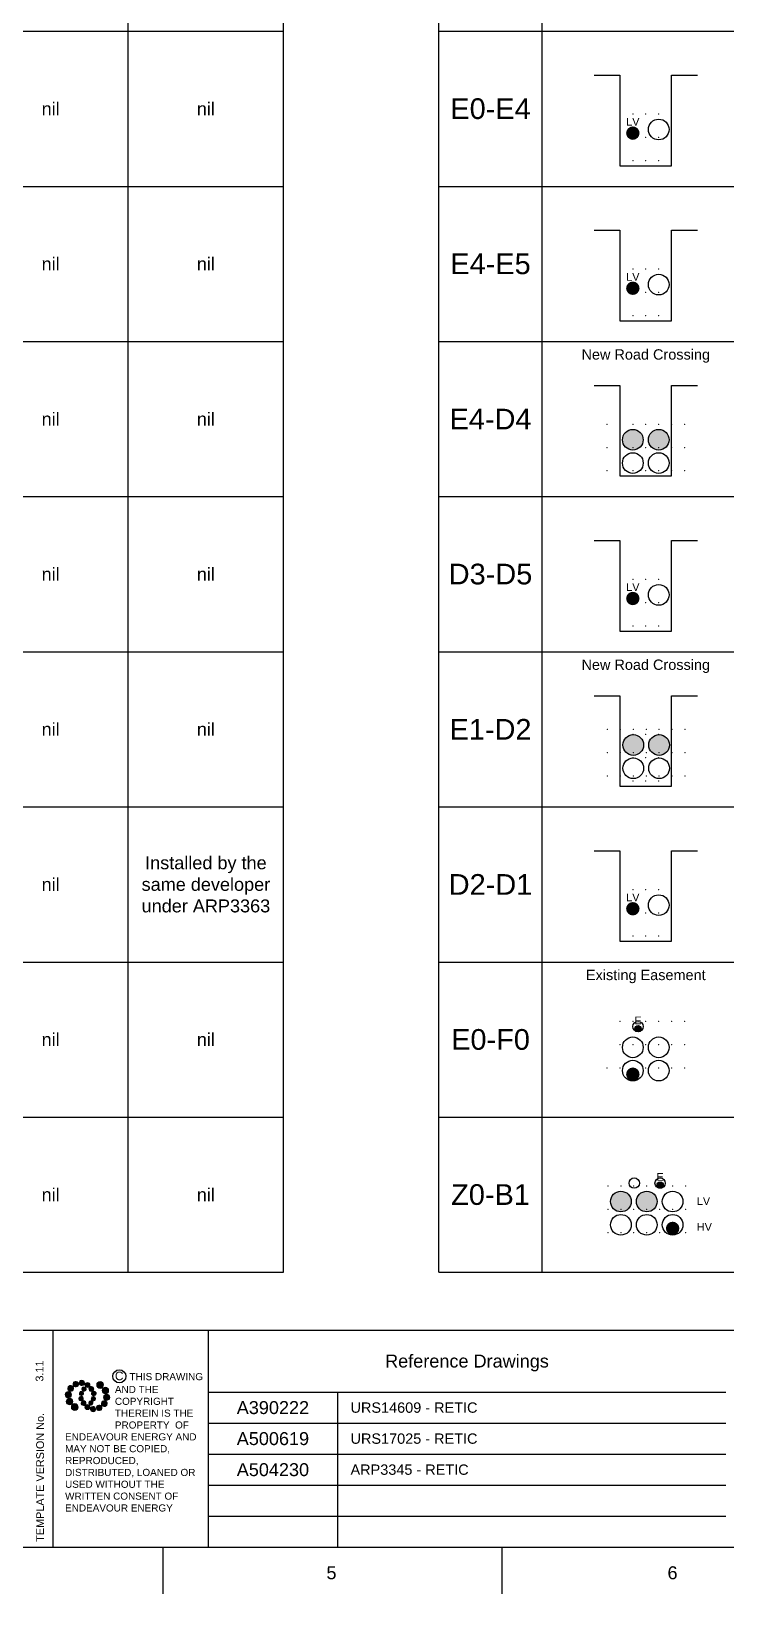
# Paper-space layout 'Duct B1' of a CAD drawing. Header units: metres, sheet in millimetres. Extents: x -9 to 824, y -9 to 577.
# Drawn here: x 251.3 to 385.4, y -9 to 293.2 of the extents above; entities that cross this region are included whole.
import ezdxf
from ezdxf.enums import TextEntityAlignment as Align

# ---------------------------------------------------------------- set-up
doc = ezdxf.new("R2010")
doc.units = ezdxf.units.M
doc.layers.get('0').update_dxf_attribs({"color": 6})
doc.layers.add('_User Miscellaneous10', color=252, linetype='Continuous', lineweight=13, plot=False, transparency=0.75)
doc.layers.add('Notes', color=7, linetype='Continuous')
doc.styles.add('ARIAL', font='arial.ttf', dxfattribs={"height": 2})
doc.styles.get("Standard").update_dxf_attribs({"font": 'arial.ttf'})
doc.linetypes.add('IE Trench HV', pattern='A,4,-0.4,["/",Standard,S=2,R=0,X=0.25,Y=-1],-1.6', length=6)

# ---------------------------------------------------------------- blocks, each defined once
blk = doc.blocks.new('EE_LOGO_SMALL')
at = {"layer": 'Notes'}
h = blk.add_hatch(color=256, dxfattribs=at)
edge = h.paths.add_edge_path()
edge.add_spline(control_points=[(-1.35, 5.88), (-1.41, 6.52), (-1.98, 6.98), (-2.62, 6.92), (-3.26, 6.85), (-3.72, 6.28), (-3.66, 5.65), (-3.6, 5.01), (-3.03, 4.54), (-2.39, 4.61), (-1.75, 4.67), (-1.28, 5.24), (-1.35, 5.88)], knot_values=[0, 0, 0, 0, 1, 1, 1, 2, 2, 2, 3, 3, 3, 4, 4, 4, 4], degree=3, periodic=0)
h = blk.add_hatch(color=256, dxfattribs=at)
edge = h.paths.add_edge_path()
edge.add_spline(control_points=[(-8.41, 1.95), (-9.16, 1.99), (-9.8, 1.42), (-9.84, 0.67), (-9.89, -0.07), (-9.31, -0.71), (-8.56, -0.75), (-7.82, -0.8), (-7.18, -0.23), (-7.14, 0.52), (-7.09, 1.27), (-7.66, 1.91), (-8.41, 1.95)], knot_values=[0, 0, 0, 0, 1, 1, 1, 2, 2, 2, 3, 3, 3, 4, 4, 4, 4], degree=3, periodic=0)
h = blk.add_hatch(color=256, dxfattribs=at)
edge = h.paths.add_edge_path()
edge.add_spline(control_points=[(-6.81, 4.47), (-7.42, 4.82), (-8.21, 4.62), (-8.57, 4), (-8.92, 3.39), (-8.72, 2.6), (-8.1, 2.25), (-7.49, 1.89), (-6.7, 2.09), (-6.34, 2.71), (-5.98, 3.32), (-6.19, 4.11), (-6.81, 4.47)], knot_values=[0, 0, 0, 0, 1, 1, 1, 2, 2, 2, 3, 3, 3, 4, 4, 4, 4], degree=3, periodic=0)
h = blk.add_hatch(color=256, dxfattribs=at)
edge = h.paths.add_edge_path()
edge.add_spline(control_points=[(-4.19, 5.89), (-4.56, 6.46), (-5.32, 6.62), (-5.88, 6.26), (-6.45, 5.89), (-6.61, 5.13), (-6.25, 4.56), (-5.88, 4), (-5.13, 3.83), (-4.56, 4.2), (-3.99, 4.56), (-3.82, 5.32), (-4.19, 5.89)], knot_values=[0, 0, 0, 0, 1, 1, 1, 2, 2, 2, 3, 3, 3, 4, 4, 4, 4], degree=3, periodic=0)
h = blk.add_hatch(color=256, dxfattribs=at)
edge = h.paths.add_edge_path()
edge.add_spline(control_points=[(-2.5, 2.07), (-3.02, 2.18), (-3.52, 1.86), (-3.63, 1.35), (-3.74, 0.84), (-3.41, 0.33), (-2.91, 0.22), (-2.39, 0.11), (-1.89, 0.43), (-1.78, 0.95), (-1.67, 1.46), (-1.99, 1.96), (-2.5, 2.07)], knot_values=[0, 0, 0, 0, 1, 1, 1, 2, 2, 2, 3, 3, 3, 4, 4, 4, 4], degree=3, periodic=0)
h = blk.add_hatch(color=256, dxfattribs=at)
edge = h.paths.add_edge_path()
edge.add_spline(control_points=[(1.01, 4.87), (1.01, 4.27), (0.53, 3.79), (-0.07, 3.79), (-0.67, 3.79), (-1.16, 4.27), (-1.16, 4.87), (-1.16, 5.47), (-0.67, 5.96), (-0.07, 5.96), (0.53, 5.96), (1.01, 5.47), (1.01, 4.87)], knot_values=[0, 0, 0, 0, 1, 1, 1, 2, 2, 2, 3, 3, 3, 4, 4, 4, 4], degree=3, periodic=0)
edge = h.paths.add_edge_path()
edge.add_spline(control_points=[(-1.36, 3.98), (-1.87, 4.09), (-2.38, 3.77), (-2.49, 3.26), (-2.6, 2.75), (-2.27, 2.24), (-1.76, 2.13), (-1.25, 2.02), (-0.75, 2.35), (-0.64, 2.86), (-0.53, 3.37), (-0.85, 3.87), (-1.36, 3.98)], knot_values=[0, 0, 0, 0, 1, 1, 1, 2, 2, 2, 3, 3, 3, 4, 4, 4, 4], degree=3, periodic=0)
h = blk.add_hatch(color=256, dxfattribs=at)
edge = h.paths.add_edge_path()
edge.add_spline(control_points=[(2.33, 2.37), (2.77, 2.76), (2.8, 3.42), (2.42, 3.85), (2.03, 4.29), (1.37, 4.32), (0.94, 3.94), (0.51, 3.55), (0.47, 2.89), (0.85, 2.46), (1.24, 2.03), (1.9, 1.99), (2.33, 2.37)], knot_values=[0, 0, 0, 0, 1, 1, 1, 2, 2, 2, 3, 3, 3, 4, 4, 4, 4], degree=3, periodic=0)
edge = h.paths.add_edge_path()
edge.add_spline(control_points=[(1.01, 4.87), (1.01, 4.27), (0.53, 3.79), (-0.07, 3.79), (-0.67, 3.79), (-1.16, 4.27), (-1.16, 4.87), (-1.16, 5.47), (-0.67, 5.96), (-0.07, 5.96), (0.53, 5.96), (1.01, 5.47), (1.01, 4.87)], knot_values=[0, 0, 0, 0, 1, 1, 1, 2, 2, 2, 3, 3, 3, 4, 4, 4, 4], degree=3, periodic=0)
h = blk.add_hatch(color=256, dxfattribs=at)
edge = h.paths.add_edge_path()
edge.add_spline(control_points=[(1.01, 4.87), (1.01, 4.27), (0.53, 3.79), (-0.07, 3.79), (-0.67, 3.79), (-1.16, 4.27), (-1.16, 4.87), (-1.16, 5.47), (-0.67, 5.96), (-0.07, 5.96), (0.53, 5.96), (1.01, 5.47), (1.01, 4.87)], knot_values=[0, 0, 0, 0, 1, 1, 1, 2, 2, 2, 3, 3, 3, 4, 4, 4, 4], degree=3, periodic=0)
edge = h.paths.add_edge_path(flags=16)
edge.add_spline(control_points=[(1.01, 4.87), (1.01, 4.27), (0.53, 3.79), (-0.07, 3.79), (-0.67, 3.79), (-1.16, 4.27), (-1.16, 4.87), (-1.16, 5.47), (-0.67, 5.96), (-0.07, 5.96), (0.53, 5.96), (1.01, 5.47), (1.01, 4.87)], knot_values=[0, 0, 0, 0, 1, 1, 1, 2, 2, 2, 3, 3, 3, 4, 4, 4, 4], degree=3, periodic=0)
h = blk.add_hatch(color=256, dxfattribs=at)
edge = h.paths.add_edge_path()
edge.add_spline(control_points=[(2.98, 0.19), (3.52, 0.33), (3.83, 0.88), (3.69, 1.41), (3.55, 1.94), (3.01, 2.26), (2.48, 2.12), (1.95, 1.98), (1.63, 1.43), (1.77, 0.9), (1.91, 0.37), (2.45, 0.05), (2.98, 0.19)], knot_values=[0, 0, 0, 0, 1, 1, 1, 2, 2, 2, 3, 3, 3, 4, 4, 4, 4], degree=3, periodic=0)
h = blk.add_hatch(color=256, dxfattribs=at)
edge = h.paths.add_edge_path()
edge.add_spline(control_points=[(6.99, 4.87), (6.99, 4.04), (6.32, 3.36), (5.48, 3.36), (4.65, 3.36), (3.97, 4.04), (3.97, 4.87), (3.97, 5.71), (4.65, 6.38), (5.48, 6.38), (6.32, 6.38), (6.99, 5.71), (6.99, 4.87)], knot_values=[0, 0, 0, 0, 1, 1, 1, 2, 2, 2, 3, 3, 3, 4, 4, 4, 4], degree=3, periodic=0)
h = blk.add_hatch(color=256, dxfattribs=at)
edge = h.paths.add_edge_path()
edge.add_spline(control_points=[(8.37, 1.14), (9.1, 1.46), (9.42, 2.3), (9.11, 3.02), (8.79, 3.74), (7.95, 4.07), (7.23, 3.75), (6.51, 3.43), (6.18, 2.59), (6.49, 1.87), (6.81, 1.15), (7.65, 0.82), (8.37, 1.14)], knot_values=[0, 0, 0, 0, 1, 1, 1, 2, 2, 2, 3, 3, 3, 4, 4, 4, 4], degree=3, periodic=0)
h = blk.add_hatch(color=256, dxfattribs=at)
edge = h.paths.add_edge_path()
edge.add_spline(control_points=[(8.27, -1.91), (9.01, -1.95), (9.65, -1.38), (9.69, -0.63), (9.74, 0.12), (9.17, 0.75), (8.42, 0.8), (7.67, 0.84), (7.03, 0.27), (6.99, -0.48), (6.95, -1.22), (7.52, -1.87), (8.27, -1.91)], knot_values=[0, 0, 0, 0, 1, 1, 1, 2, 2, 2, 3, 3, 3, 4, 4, 4, 4], degree=3, periodic=0)
h = blk.add_hatch(color=256, dxfattribs=at)
edge = h.paths.add_edge_path()
edge.add_spline(control_points=[(-8.52, -1.1), (-9.24, -1.42), (-9.57, -2.26), (-9.25, -2.98), (-8.94, -3.7), (-8.09, -4.03), (-7.37, -3.71), (-6.65, -3.39), (-6.33, -2.55), (-6.64, -1.83), (-6.96, -1.11), (-7.8, -0.78), (-8.52, -1.1)], knot_values=[0, 0, 0, 0, 1, 1, 1, 2, 2, 2, 3, 3, 3, 4, 4, 4, 4], degree=3, periodic=0)
h = blk.add_hatch(color=256, dxfattribs=at)
edge = h.paths.add_edge_path()
edge.add_spline(control_points=[(-7.14, -4.83), (-7.14, -4), (-6.46, -3.32), (-5.63, -3.32), (-4.8, -3.32), (-4.12, -4), (-4.12, -4.83), (-4.12, -5.67), (-4.8, -6.34), (-5.63, -6.34), (-6.46, -6.34), (-7.14, -5.67), (-7.14, -4.83)], knot_values=[0, 0, 0, 0, 1, 1, 1, 2, 2, 2, 3, 3, 3, 4, 4, 4, 4], degree=3, periodic=0)
h = blk.add_hatch(color=256, dxfattribs=at)
edge = h.paths.add_edge_path()
edge.add_spline(control_points=[(-3.13, -0.15), (-3.66, -0.29), (-3.98, -0.84), (-3.84, -1.37), (-3.7, -1.9), (-3.15, -2.22), (-2.62, -2.08), (-2.09, -1.94), (-1.78, -1.39), (-1.91, -0.86), (-2.06, -0.33), (-2.6, -0.01), (-3.13, -0.15)], knot_values=[0, 0, 0, 0, 1, 1, 1, 2, 2, 2, 3, 3, 3, 4, 4, 4, 4], degree=3, periodic=0)
h = blk.add_hatch(color=256, dxfattribs=at)
edge = h.paths.add_edge_path()
edge.add_spline(control_points=[(-2.48, -2.33), (-2.91, -2.72), (-2.95, -3.38), (-2.56, -3.81), (-2.18, -4.24), (-1.52, -4.28), (-1.08, -3.9), (-0.65, -3.51), (-0.62, -2.85), (-1, -2.42), (-1.39, -1.98), (-2.05, -1.95), (-2.48, -2.33)], knot_values=[0, 0, 0, 0, 1, 1, 1, 2, 2, 2, 3, 3, 3, 4, 4, 4, 4], degree=3, periodic=0)
h = blk.add_hatch(color=256, dxfattribs=at)
edge = h.paths.add_edge_path()
edge.add_spline(control_points=[(-1.16, -4.83), (-1.16, -4.23), (-0.67, -3.74), (-0.07, -3.74), (0.53, -3.74), (1.01, -4.23), (1.01, -4.83), (1.01, -5.43), (0.53, -5.92), (-0.07, -5.92), (-0.67, -5.92), (-1.16, -5.43), (-1.16, -4.83)], knot_values=[0, 0, 0, 0, 1, 1, 1, 2, 2, 2, 3, 3, 3, 4, 4, 4, 4], degree=3, periodic=0)
h = blk.add_hatch(color=256, dxfattribs=at)
edge = h.paths.add_edge_path()
edge.add_spline(control_points=[(1.22, -3.94), (1.73, -4.05), (2.23, -3.73), (2.34, -3.22), (2.45, -2.71), (2.13, -2.2), (1.62, -2.09), (1.11, -1.98), (0.6, -2.3), (0.49, -2.81), (0.38, -3.32), (0.71, -3.83), (1.22, -3.94)], knot_values=[0, 0, 0, 0, 1, 1, 1, 2, 2, 2, 3, 3, 3, 4, 4, 4, 4], degree=3, periodic=0)
h = blk.add_hatch(color=256, dxfattribs=at)
edge = h.paths.add_edge_path()
edge.add_spline(control_points=[(1.2, -5.84), (1.27, -6.47), (1.84, -6.94), (2.47, -6.87), (3.11, -6.81), (3.58, -6.24), (3.51, -5.6), (3.45, -4.96), (2.88, -4.5), (2.24, -4.56), (1.6, -4.63), (1.13, -5.2), (1.2, -5.84)], knot_values=[0, 0, 0, 0, 1, 1, 1, 2, 2, 2, 3, 3, 3, 4, 4, 4, 4], degree=3, periodic=0)
h = blk.add_hatch(color=256, dxfattribs=at)
edge = h.paths.add_edge_path()
edge.add_spline(control_points=[(2.36, -2.03), (2.87, -2.14), (3.37, -1.81), (3.48, -1.3), (3.59, -0.79), (3.27, -0.29), (2.76, -0.18), (2.25, -0.07), (1.74, -0.39), (1.63, -0.9), (1.52, -1.41), (1.85, -1.92), (2.36, -2.03)], knot_values=[0, 0, 0, 0, 1, 1, 1, 2, 2, 2, 3, 3, 3, 4, 4, 4, 4], degree=3, periodic=0)
h = blk.add_hatch(color=256, dxfattribs=at)
edge = h.paths.add_edge_path()
edge.add_spline(control_points=[(4.05, -5.84), (4.41, -6.41), (5.17, -6.58), (5.73, -6.21), (6.3, -5.85), (6.46, -5.09), (6.1, -4.52), (5.73, -3.95), (4.98, -3.79), (4.41, -4.16), (3.84, -4.52), (3.68, -5.28), (4.05, -5.84)], knot_values=[0, 0, 0, 0, 1, 1, 1, 2, 2, 2, 3, 3, 3, 4, 4, 4, 4], degree=3, periodic=0)
h = blk.add_hatch(color=256, dxfattribs=at)
edge = h.paths.add_edge_path()
edge.add_spline(control_points=[(6.66, -4.43), (7.27, -4.78), (8.06, -4.58), (8.42, -3.96), (8.78, -3.35), (8.57, -2.56), (7.96, -2.2), (7.34, -1.84), (6.55, -2.05), (6.2, -2.66), (5.84, -3.28), (6.04, -4.07), (6.66, -4.43)], knot_values=[0, 0, 0, 0, 1, 1, 1, 2, 2, 2, 3, 3, 3, 4, 4, 4, 4], degree=3, periodic=0)
at = {"layer": 'Notes', "lineweight": 0}
for points in [[(1.85, 2.13), (1.85, 2.13)], [(-1.99, -2.08), (-1.99, -2.08)]]:
    blk.add_lwpolyline(points, dxfattribs=at)
for points in [[(-1.35, 5.88), (-1.41, 6.52), (-1.98, 6.98), (-2.62, 6.92), (-3.26, 6.85), (-3.72, 6.28), (-3.66, 5.65), (-3.6, 5.01), (-3.03, 4.54), (-2.39, 4.61), (-1.75, 4.67), (-1.28, 5.24), (-1.35, 5.88)], [(-8.41, 1.95), (-9.16, 1.99), (-9.8, 1.42), (-9.84, 0.67), (-9.89, -0.07), (-9.31, -0.71), (-8.56, -0.75), (-7.82, -0.8), (-7.18, -0.23), (-7.14, 0.52), (-7.09, 1.27), (-7.66, 1.91), (-8.41, 1.95)], [(-6.81, 4.47), (-7.42, 4.82), (-8.21, 4.62), (-8.57, 4), (-8.92, 3.39), (-8.72, 2.6), (-8.1, 2.25), (-7.49, 1.89), (-6.7, 2.09), (-6.34, 2.71), (-5.98, 3.32), (-6.19, 4.11), (-6.81, 4.47)], [(-4.19, 5.89), (-4.56, 6.46), (-5.32, 6.62), (-5.88, 6.26), (-6.45, 5.89), (-6.61, 5.13), (-6.25, 4.56), (-5.88, 4), (-5.13, 3.83), (-4.56, 4.2), (-3.99, 4.56), (-3.82, 5.32), (-4.19, 5.89)], [(-2.5, 2.07), (-3.02, 2.18), (-3.52, 1.86), (-3.63, 1.35), (-3.74, 0.84), (-3.41, 0.33), (-2.91, 0.22), (-2.39, 0.11), (-1.89, 0.43), (-1.78, 0.95), (-1.67, 1.46), (-1.99, 1.96), (-2.5, 2.07)], [(-1.36, 3.98), (-1.87, 4.09), (-2.38, 3.77), (-2.49, 3.26), (-2.6, 2.75), (-2.27, 2.24), (-1.76, 2.13), (-1.25, 2.02), (-0.75, 2.35), (-0.64, 2.86), (-0.53, 3.37), (-0.85, 3.87), (-1.36, 3.98)], [(1.01, 4.87), (1.01, 4.27), (0.53, 3.79), (-0.07, 3.79), (-0.67, 3.79), (-1.16, 4.27), (-1.16, 4.87), (-1.16, 5.47), (-0.67, 5.96), (-0.07, 5.96), (0.53, 5.96), (1.01, 5.47), (1.01, 4.87)], [(1.01, 4.87), (1.01, 4.27), (0.53, 3.79), (-0.07, 3.79), (-0.67, 3.79), (-1.16, 4.27), (-1.16, 4.87), (-1.16, 5.47), (-0.67, 5.96), (-0.07, 5.96), (0.53, 5.96), (1.01, 5.47), (1.01, 4.87)], [(2.33, 2.37), (2.77, 2.76), (2.8, 3.42), (2.42, 3.85), (2.03, 4.29), (1.37, 4.32), (0.94, 3.94), (0.51, 3.55), (0.47, 2.89), (0.85, 2.46), (1.24, 2.03), (1.9, 1.99), (2.33, 2.37)], [(2.98, 0.19), (3.52, 0.33), (3.83, 0.88), (3.69, 1.41), (3.55, 1.94), (3.01, 2.26), (2.48, 2.12), (1.95, 1.98), (1.63, 1.43), (1.77, 0.9), (1.91, 0.37), (2.45, 0.05), (2.98, 0.19)], [(6.99, 4.87), (6.99, 4.04), (6.32, 3.36), (5.48, 3.36), (4.65, 3.36), (3.97, 4.04), (3.97, 4.87), (3.97, 5.71), (4.65, 6.38), (5.48, 6.38), (6.32, 6.38), (6.99, 5.71), (6.99, 4.87)], [(8.37, 1.14), (9.1, 1.46), (9.42, 2.3), (9.11, 3.02), (8.79, 3.74), (7.95, 4.07), (7.23, 3.75), (6.51, 3.43), (6.18, 2.59), (6.49, 1.87), (6.81, 1.15), (7.65, 0.82), (8.37, 1.14)], [(8.27, -1.91), (9.01, -1.95), (9.65, -1.38), (9.69, -0.63), (9.74, 0.12), (9.17, 0.75), (8.42, 0.8), (7.67, 0.84), (7.03, 0.27), (6.99, -0.48), (6.95, -1.22), (7.52, -1.87), (8.27, -1.91)], [(-8.52, -1.1), (-9.24, -1.42), (-9.57, -2.26), (-9.25, -2.98), (-8.94, -3.7), (-8.09, -4.03), (-7.37, -3.71), (-6.65, -3.39), (-6.33, -2.55), (-6.64, -1.83), (-6.96, -1.11), (-7.8, -0.78), (-8.52, -1.1)], [(-7.14, -4.83), (-7.14, -4), (-6.46, -3.32), (-5.63, -3.32), (-4.8, -3.32), (-4.12, -4), (-4.12, -4.83), (-4.12, -5.67), (-4.8, -6.34), (-5.63, -6.34), (-6.46, -6.34), (-7.14, -5.67), (-7.14, -4.83)], [(-3.13, -0.15), (-3.66, -0.29), (-3.98, -0.84), (-3.84, -1.37), (-3.7, -1.9), (-3.15, -2.22), (-2.62, -2.08), (-2.09, -1.94), (-1.78, -1.39), (-1.91, -0.86), (-2.06, -0.33), (-2.6, -0.01), (-3.13, -0.15)], [(-2.48, -2.33), (-2.91, -2.72), (-2.95, -3.38), (-2.56, -3.81), (-2.18, -4.24), (-1.52, -4.28), (-1.08, -3.9), (-0.65, -3.51), (-0.62, -2.85), (-1, -2.42), (-1.39, -1.98), (-2.05, -1.95), (-2.48, -2.33)], [(-1.16, -4.83), (-1.16, -4.23), (-0.67, -3.74), (-0.07, -3.74), (0.53, -3.74), (1.01, -4.23), (1.01, -4.83), (1.01, -5.43), (0.53, -5.92), (-0.07, -5.92), (-0.67, -5.92), (-1.16, -5.43), (-1.16, -4.83)], [(1.22, -3.94), (1.73, -4.05), (2.23, -3.73), (2.34, -3.22), (2.45, -2.71), (2.13, -2.2), (1.62, -2.09), (1.11, -1.98), (0.6, -2.3), (0.49, -2.81), (0.38, -3.32), (0.71, -3.83), (1.22, -3.94)], [(1.2, -5.84), (1.27, -6.47), (1.84, -6.94), (2.47, -6.87), (3.11, -6.81), (3.58, -6.24), (3.51, -5.6), (3.45, -4.96), (2.88, -4.5), (2.24, -4.56), (1.6, -4.63), (1.13, -5.2), (1.2, -5.84)], [(2.36, -2.03), (2.87, -2.14), (3.37, -1.81), (3.48, -1.3), (3.59, -0.79), (3.27, -0.29), (2.76, -0.18), (2.25, -0.07), (1.74, -0.39), (1.63, -0.9), (1.52, -1.41), (1.85, -1.92), (2.36, -2.03)], [(4.05, -5.84), (4.41, -6.41), (5.17, -6.58), (5.73, -6.21), (6.3, -5.85), (6.46, -5.09), (6.1, -4.52), (5.73, -3.95), (4.98, -3.79), (4.41, -4.16), (3.84, -4.52), (3.68, -5.28), (4.05, -5.84)], [(6.66, -4.43), (7.27, -4.78), (8.06, -4.58), (8.42, -3.96), (8.78, -3.35), (8.57, -2.56), (7.96, -2.2), (7.34, -1.84), (6.55, -2.05), (6.2, -2.66), (5.84, -3.28), (6.04, -4.07), (6.66, -4.43)]]:
    blk.add_open_spline(points, degree=3, knots=[0, 0, 0, 0, 1, 1, 1, 2, 2, 2, 3, 3, 3, 4, 4, 4, 4], dxfattribs=at)
blk = doc.blocks.new('EE_COPYRIGHT_A1')
at = {"layer": 'Notes'}
blk.add_circle((9.53, -0.82), 1.15, dxfattribs=at)
at = {"xscale": 0.4, "yscale": 0.4, "zscale": 0.4}
blk.add_blockref('EE_LOGO_SMALL', (3.96, -4.29), dxfattribs=at)
at = {"layer": 'Notes', "insert": (0, 0), "char_height": 1.25, "width": 24.1208, "attachment_point": 1, "style": 'ARIAL'}
blk.add_mtext('\\pt8.75;               ^I{\\H1.2x;C } THIS DRAWING\\P\\pi-8.75,l8.75,t8.75,20;       ^IAND THE ^I\\P\\pi0,t8.75;COPYRIGHT\\P\\pi-8.75,t1.25,8.75;^I^ITHEREIN IS THE PROPERTY  OF \\P\\pi0,l0,t1.25;ENDEAVOUR ENERGY AND MAY NOT BE COPIED, REPRODUCED, DISTRIBUTED, LOANED OR USED WITHOUT THE WRITTEN CONSENT OF ENDEAVOUR ENERGY', dxfattribs=at)
blk = doc.blocks.new('A1_FRAME_TITLE')
at = {"layer": 'Notes'}
for p, q in [((264.37, 47.97), (264.37, 5.97)), ((294.37, 47.97), (294.37, 5.97)), ((294.37, 35.97), (394.37, 35.97)), ((319.37, 35.97), (319.37, 5.97)), ((294.37, 29.97), (394.37, 29.97)), ((294.37, 23.97), (394.37, 23.97)), ((294.37, 17.97), (394.37, 17.97)), ((294.37, 11.97), (394.37, 11.97)), ((285.67, -3.03), (285.67, 5.97)), ((351.17, -3.03), (351.17, 5.97))]:
    blk.add_line(p, q, dxfattribs=at)
at = {"layer": 'Notes', "flags": 128}
for points in [[(9, 47.97), (824.37, 47.97)], [(123.8, 5.97), (824.37, 5.97)]]:
    blk.add_lwpolyline(points, dxfattribs=at)
at = {"layer": 'Notes', "xscale": 1.1, "yscale": 1.1, "zscale": 1.1}
blk.add_blockref('EE_COPYRIGHT_A1', (266.71, 39.92), dxfattribs=at)
at = {"layer": 'Notes', "style": 'ARIAL'}
blk.add_text('Reference Drawings', height=2.5, dxfattribs=at).set_placement((344.37, 41.97), align=Align.MIDDLE_CENTER)
blk.add_text('TEMPLATE VERSION No.', height=1.5, rotation=90, dxfattribs=at).set_placement((261.88, 7.02), align=Align.MIDDLE_LEFT)
for s, p in [('5', (317.21, -0.22)), ('6', (383.12, -0.22))]:
    blk.add_text(s, height=2.5, dxfattribs=at).set_placement(p)
at = {"layer": 'Notes', "style": 'ARIAL', "flags": 8}
blk.add_attdef('VERSION_NO', text='', height=1.5, rotation=90, dxfattribs=at).set_placement((261.75, 40.04), align=Align.MIDDLE_CENTER)
at = {"layer": 'Notes', "style": 'ARIAL'}
for tag, height, p in [('CAP_NO', 2, (496.37, 44.97)), ('IE_NUM', 2, (496.37, 38.97)), ('REF_1', 2, (321.87, 32.97)), ('GEN_WO', 2.5, (427.37, 32.97)), ('HV_SWITCH', 2, (496.37, 32.97)), ('REF_2', 2, (321.87, 26.97)), ('OH_WO', 2.5, (427.37, 26.97)), ('UBD_REF', 2, (496.37, 26.97)), ('REF_3', 2, (321.87, 20.97)), ('UG_WO', 2.5, (427.37, 20.97)), ('GIS_MAP_No', 2, (496.37, 20.97)), ('REF_4', 2, (321.87, 14.97)), ('SUB_WO', 2.5, (427.37, 14.97)), ('HV_OP_DIAG', 2, (496.37, 14.97)), ('LGA', 2, (496.37, 8.97))]:
    blk.add_attdef(tag, text='', height=height, dxfattribs=at).set_placement(p, align=Align.MIDDLE_LEFT)
for tag, height, p in [('T1', 4, (679.37, 41.13)), ('T2', 4, (679.37, 35.13)), ('REF_No_1', 2.5, (306.87, 32.97)), ('T3', 4, (679.37, 29.13)), ('REF_No_2', 2.5, (306.87, 26.97)), ('DRAWN', 2.5, (561.87, 25.97)), ('T4', 4, (679.37, 23.13)), ('NUM', 8, (791.37, 20.97)), ('REV', 8, (819.37, 20.97)), ('REF_No_3', 2.5, (306.87, 20.97)), ('DATE', 2.5, (561.87, 17.97)), ('T5', 4, (679.37, 17.13)), ('REF_No_4', 2.5, (306.87, 14.97)), ('T6', 4, (679.37, 11.13)), ('CHD', 2.5, (561.87, 9.97)), ('DESIGN', 2.5, (601.87, 9.97)), ('NS', 2.5, (789.8, 8.94)), ('SHTS', 2.5, (804.81, 8.95))]:
    blk.add_attdef(tag, text='', height=height, dxfattribs=at).set_placement(p, align=Align.MIDDLE_CENTER)
blk.add_attdef('scale', text='', height=2.5, dxfattribs=at).set_placement((560.29, 33.27), align=Align.CENTER)
blk.add_attdef('ExportID', (9.08, 2.39), '', height=2.5, dxfattribs=at)
at = {"layer": 'Notes', "style": 'ARIAL', "flags": 1}
for tag, p, height in [('ProjectType', (14.17, -26.8), 2.5), ('DesignerCompanyName', (81.48, -26.79), 2.5), ('ExportCategories', (140.08, -26.8), 2.5), ('ProjectNumber', (23.56, -26.82), 0.1), ('DrawingNumber', (35.51, -26.8), 0.1), ('ProjectDescription', (47.56, -26.83), 0.1), ('ExportDate', (60.28, -26.79), 2.5), ('ExportUserName', (69.15, -26.8), 2.5), ('ExportAreaOfInterest', (97.1, -26.81), 2.5), ('GIS_SUCCESS', (112, -26.78), 2.5), ('CAD_SUCCESS', (121.79, -26.78), 2.5), ('DEPOTCODE', (132.11, -26.88), 2.5), ('Comments', (154.38, -26.88), 2.5)]:
    blk.add_attdef(tag, p, '', height=height, dxfattribs=at)
blk = doc.blocks.new('*T574')
at = {"layer": 'Notes', "color": 0, "linetype": 'ByBlock', "lineweight": -2, "ltscale": 0.5, "transparency": 16777216}
for p, q in [((0, 506.83), (290, 506.83)), ((0, 0), (0, 506.83)), ((290, 0), (290, 506.83)), ((0, 488.73), (290, 488.73)), ((20, 0), (20, 488.73)), ((60, 0), (60, 488.73)), ((90, 0), (90, 488.73)), ((230, 0), (230, 488.73)), ((260, 0), (260, 488.73)), ((0, 463.82), (290, 463.82)), ((110, 0), (110, 463.82)), ((130, 0), (130, 463.82)), ((150, 0), (150, 463.82)), ((170, 0), (170, 463.82)), ((190, 0), (190, 463.82)), ((210, 0), (210, 463.82)), ((0, 450), (290, 450)), ((0, 420), (290, 420)), ((0, 390), (290, 390)), ((0, 360), (290, 360)), ((0, 330), (290, 330)), ((0, 300), (290, 300)), ((0, 270), (290, 270)), ((0, 240), (290, 240)), ((0, 210), (290, 210)), ((0, 180), (290, 180)), ((0, 150), (290, 150)), ((0, 120), (290, 120)), ((0, 90), (290, 90)), ((0, 60), (290, 60)), ((0, 30), (290, 30)), ((0, 0), (290, 0))]:
    blk.add_line(p, q, dxfattribs=at)
at = {"layer": 'Notes', "color": 0, "ltscale": 0.5, "transparency": 16777216}
for s, insert, char_height, width, attachment_point in [('{\\H2.25x;DUCT & CABLE SCHEDULE\\H0.24692x;                                                                                                                           \\H2.25x;                                                                     }', (145, 497.78), 4, 287, 5), ('{\\fArial|b1|i0|c0|p34;Other Duct Reimbursement            (m) x ($) }', (245, 476.28), 2, 27, 5), ('{\\fArial|b1|i0|c0|p34;Configuration}', (40, 476.28), 2, 37, 5), ('{\\fArial|b1|i0|c0|p34;Route Length     (m)}', (75, 476.28), 2, 27, 5), ('{\\fArial|b1|i0|c0|p34;Capital Contributions - HV Cable construction in Urban Subdivisions (m)}', (160, 476.28), 2, 137, 5), ('{\\fArial|b1|i0|c0|p34;Existing Duct Usage       (m) x ($)}', (275, 476.28), 2, 27, 5), ('{\\fArial|b1|i0|c0|p34;Route}', (10, 476.28), 2, 17, 5), ('{\\fArial|b1|i0|c0|p34;T&R}', (100, 456.91), 2.5, 17, 5), ('{\\fArial|b1|i0|c0|p34;LD}', (120, 456.91), 2.5, 17, 5), ('{\\fArial|b1|i0|c0|p34;LC}', (140, 456.91), 2.5, 17, 5), ('{\\fArial|b1|i0|c0|p34;PC}', (160, 456.91), 2.5, 17, 5), ('{\\fArial|b1|i0|c0|p34;C}', (180, 456.91), 2.5, 17, 5), ('{\\fArial|b1|i0|c0|p34;D}', (200, 456.91), 2.5, 17, 5), ('{\\fArial|b1|i0|c0|p34;DG}', (220, 456.91), 2.5, 17, 5), ('New Road Crossing', (40, 448.5), 2, 37, 2), ('B5-C3', (10, 435), 4, 17, 5), ('16', (75, 435), 2, 27, 5), ('nil', (100, 435), 2, 17, 5), ('nil', (120, 435), 2, 17, 5), ('nil', (140, 435), 2, 17, 5), ('nil', (160, 435), 2, 17, 5), ('nil', (180, 435), 2, 17, 5), ('nil', (200, 435), 2, 17, 5), ('nil', (220, 435), 2, 17, 5), ('nil', (245, 435), 2.5, 27, 5), ('nil', (275, 435), 2.5, 27, 5), ('New', (40, 418.5), 2, 37, 2), ('C3-C4', (10, 405), 4, 17, 5), ('23', (75, 405), 2, 27, 5), ('nil', (100, 405), 2, 17, 5), ('nil', (120, 405), 2, 17, 5), ('nil', (140, 405), 2, 17, 5), ('nil', (160, 405), 2, 17, 5), ('nil', (180, 405), 2, 17, 5), ('nil', (200, 405), 2, 17, 5), ('nil', (220, 405), 2, 17, 5), ('nil', (245, 405), 2.5, 27, 5), ('nil', (275, 405), 2.5, 27, 5), ('Existing Easement', (40, 388.5), 2, 37, 2), ('Installed by the same developer under ARP3363', (275, 375), 2.5, 27, 5), ('C0-D0', (10, 375), 4, 17, 5), ('64', (75, 375), 2, 27, 5), ('nil', (100, 375), 2, 17, 5), ('nil', (120, 375), 2, 17, 5), ('nil', (140, 375), 2, 17, 5), ('nil', (160, 375), 2, 17, 5), ('nil', (180, 375), 2, 17, 5), ('nil', (200, 375), 2, 17, 5), ('nil', (220, 375), 2, 17, 5), ('nil', (245, 375), 2, 27, 5), ('Road Crossing', (40, 358.5), 2, 37, 2), ('Installed by the same developer under ARP3363', (275, 345), 2.5, 27, 5), ('D0-E0', (10, 345), 4, 17, 5), ('17', (75, 345), 2, 27, 5), ('nil', (100, 345), 2, 17, 5), ('nil', (120, 345), 2, 17, 5), ('nil', (140, 345), 2, 17, 5), ('nil', (160, 345), 2, 17, 5), ('nil', (180, 345), 2, 17, 5), ('nil', (200, 345), 2, 17, 5), ('nil', (220, 345), 2, 17, 5), ('nil', (245, 345), 2.5, 27, 5), ('E0-E1', (10, 315), 4, 17, 5), ('33', (75, 315), 2, 27, 5), ('nil', (100, 315), 2, 17, 5), ('nil', (120, 315), 2, 17, 5), ('nil', (140, 315), 2, 17, 5), ('nil', (160, 315), 2, 17, 5), ('nil', (180, 315), 2, 17, 5), ('nil', (200, 315), 2, 17, 5), ('nil', (220, 315), 2, 17, 5), ('nil', (245, 315), 2.5, 27, 5), ('nil', (275, 315), 2.5, 27, 5), ('E1-E2', (10, 285), 4, 17, 5), ('20', (75, 285), 2, 27, 5), ('nil', (100, 285), 2, 17, 5), ('nil', (120, 285), 2, 17, 5), ('nil', (140, 285), 2, 17, 5), ('nil', (160, 285), 2, 17, 5), ('nil', (180, 285), 2, 17, 5), ('nil', (200, 285), 2, 17, 5), ('nil', (220, 285), 2, 17, 5), ('nil', (245, 285), 2.5, 27, 5), ('nil', (275, 285), 2.5, 27, 5), ('Existing Ducts', (40, 268.5), 2, 37, 2), ('E2-E3', (10, 255), 4, 17, 5), ('13', (75, 255), 2, 27, 5), ('nil', (100, 255), 2, 17, 5), ('nil', (120, 255), 2, 17, 5), ('nil', (140, 255), 2, 17, 5), ('nil', (160, 255), 2, 17, 5), ('nil', (180, 255), 2, 17, 5), ('nil', (200, 255), 2, 17, 5), ('nil', (220, 255), 2, 17, 5), ('nil', (245, 255), 2.5, 27, 5), ('nil', (275, 255), 2.5, 27, 5), ('E0-E4', (10, 225), 4, 17, 5), ('43', (75, 225), 2, 27, 5), ('nil', (100, 225), 2, 17, 5), ('nil', (120, 225), 2, 17, 5), ('nil', (140, 225), 2, 17, 5), ('nil', (160, 225), 2, 17, 5), ('nil', (180, 225), 2, 17, 5), ('nil', (200, 225), 2, 17, 5), ('nil', (220, 225), 2, 17, 5), ('nil', (245, 225), 2.5, 27, 5), ('nil', (275, 225), 2.5, 27, 5), ('E4-E5', (10, 195), 4, 17, 5), ('33', (75, 195), 2, 27, 5), ('nil', (100, 195), 2, 17, 5), ('nil', (120, 195), 2, 17, 5), ('nil', (140, 195), 2, 17, 5), ('nil', (160, 195), 2, 17, 5), ('nil', (180, 195), 2, 17, 5), ('nil', (200, 195), 2, 17, 5), ('nil', (220, 195), 2, 17, 5), ('nil', (245, 195), 2.5, 27, 5), ('nil', (275, 195), 2.5, 27, 5), ('New Road Crossing', (40, 178.5), 2, 37, 2), ('E4-D4', (10, 165), 4, 17, 5), ('nil', (245, 165), 2.5, 27, 5), ('nil', (275, 165), 2.5, 27, 5), ('16', (75, 165), 2, 27, 5), ('nil', (100, 165), 2, 17, 5), ('nil', (120, 165), 2, 17, 5), ('nil', (140, 165), 2, 17, 5), ('nil', (160, 165), 2, 17, 5), ('nil', (180, 165), 2, 17, 5), ('nil', (200, 165), 2, 17, 5), ('nil', (220, 165), 2, 17, 5), ('D3-D5', (10, 135), 4, 17, 5), ('20', (75, 135), 2, 27, 5), ('nil', (100, 135), 2, 17, 5), ('nil', (120, 135), 2, 17, 5), ('nil', (140, 135), 2, 17, 5), ('nil', (160, 135), 2, 17, 5), ('nil', (180, 135), 2, 17, 5), ('nil', (200, 135), 2, 17, 5), ('nil', (220, 135), 2, 17, 5), ('nil', (245, 135), 2.5, 27, 5), ('nil', (275, 135), 2.5, 27, 5), ('New Road Crossing', (40, 118.5), 2, 37, 2), ('E1-D2', (10, 105), 4, 17, 5), ('17', (75, 105), 2, 27, 5), ('nil', (100, 105), 2, 17, 5), ('nil', (120, 105), 2, 17, 5), ('nil', (140, 105), 2, 17, 5), ('nil', (160, 105), 2, 17, 5), ('nil', (180, 105), 2, 17, 5), ('nil', (200, 105), 2, 17, 5), ('nil', (220, 105), 2, 17, 5), ('nil', (245, 105), 2.5, 27, 5), ('nil', (275, 105), 2.5, 27, 5), ('D2-D1', (10, 75), 4, 17, 5), ('23', (75, 75), 2, 27, 5), ('nil', (100, 75), 2, 17, 5), ('nil', (120, 75), 2, 17, 5), ('nil', (140, 75), 2, 17, 5), ('nil', (160, 75), 2, 17, 5), ('nil', (180, 75), 2, 17, 5), ('nil', (200, 75), 2, 17, 5), ('nil', (220, 75), 2, 17, 5), ('nil', (245, 75), 2.5, 27, 5), ('nil', (275, 75), 2.5, 27, 5), ('Existing Easement', (40, 58.5), 2, 37, 2), ('Installed by the same developer under ARP3363', (275, 45), 2.5, 27, 5), ('E0-F0', (10, 45), 4, 17, 5), ('68', (75, 45), 2, 27, 5), ('nil', (100, 45), 2, 17, 5), ('nil', (120, 45), 2, 17, 5), ('nil', (140, 45), 2, 17, 5), ('nil', (160, 45), 2, 17, 5), ('nil', (180, 45), 2, 17, 5), ('nil', (200, 45), 2, 17, 5), ('nil', (220, 45), 2, 17, 5), ('nil', (245, 45), 2.5, 27, 5), ('Installed by the same developer under ARP3363', (275, 15), 2.5, 27, 5), ('Z0-B1', (10, 15), 4, 17, 5), ('8', (75, 15), 2, 27, 5), ('nil', (100, 15), 2, 17, 5), ('nil', (120, 15), 2, 17, 5), ('nil', (140, 15), 2, 17, 5), ('nil', (160, 15), 2, 17, 5), ('nil', (180, 15), 2, 17, 5), ('nil', (200, 15), 2, 17, 5), ('nil', (220, 15), 2, 17, 5), ('nil', (245, 15), 2.5, 27, 5)]:
    blk.add_mtext(s, dxfattribs=dict(at, insert=insert, char_height=char_height, width=width, attachment_point=attachment_point))
blk = doc.blocks.new('*T575')
at = {"layer": 'Notes', "color": 0, "linetype": 'ByBlock', "lineweight": -2, "ltscale": 0.5, "transparency": 16777216}
for p, q in [((0, 506.83), (290, 506.83)), ((0, 0), (0, 506.83)), ((290, 0), (290, 506.83)), ((0, 488.73), (290, 488.73)), ((20, 0), (20, 488.73)), ((60, 0), (60, 488.73)), ((90, 0), (90, 488.73)), ((230, 0), (230, 488.73)), ((260, 0), (260, 488.73)), ((0, 463.82), (290, 463.82)), ((110, 0), (110, 463.82)), ((130, 0), (130, 463.82)), ((150, 0), (150, 463.82)), ((170, 0), (170, 463.82)), ((190, 0), (190, 463.82)), ((210, 0), (210, 463.82)), ((0, 450), (290, 450)), ((0, 420), (290, 420)), ((0, 390), (290, 390)), ((0, 360), (290, 360)), ((0, 330), (290, 330)), ((0, 300), (290, 300)), ((0, 270), (290, 270)), ((0, 240), (290, 240)), ((0, 210), (290, 210)), ((0, 180), (290, 180)), ((0, 150), (290, 150)), ((0, 120), (290, 120)), ((0, 90), (290, 90)), ((0, 60), (290, 60)), ((0, 30), (290, 30)), ((0, 0), (290, 0))]:
    blk.add_line(p, q, dxfattribs=at)
at = {"layer": 'Notes', "color": 0, "ltscale": 0.5, "transparency": 16777216}
for s, insert, char_height, width, attachment_point in [('{\\H2.25x;DUCT & CABLE SCHEDULE\\H0.24692x;                                                                                                                           \\H2.25x;                                                                     }', (145, 497.78), 4, 287, 5), ('{\\fArial|b1|i0|c0|p34;Other Duct Reimbursement            (m) x ($) }', (245, 476.28), 2, 27, 5), ('{\\fArial|b1|i0|c0|p34;Configuration}', (40, 476.28), 2, 37, 5), ('{\\fArial|b1|i0|c0|p34;Route Length     (m)}', (75, 476.28), 2, 27, 5), ('{\\fArial|b1|i0|c0|p34;Capital Contributions - HV Cable construction in Urban Subdivisions (m)}', (160, 476.28), 2, 137, 5), ('{\\fArial|b1|i0|c0|p34;Existing Duct Usage       (m) x ($)}', (275, 476.28), 2, 27, 5), ('{\\fArial|b1|i0|c0|p34;Route}', (10, 476.28), 2, 17, 5), ('{\\fArial|b1|i0|c0|p34;T&R}', (100, 456.91), 2.5, 17, 5), ('{\\fArial|b1|i0|c0|p34;LD}', (120, 456.91), 2.5, 17, 5), ('{\\fArial|b1|i0|c0|p34;LC}', (140, 456.91), 2.5, 17, 5), ('{\\fArial|b1|i0|c0|p34;PC}', (160, 456.91), 2.5, 17, 5), ('{\\fArial|b1|i0|c0|p34;C}', (180, 456.91), 2.5, 17, 5), ('{\\fArial|b1|i0|c0|p34;D}', (200, 456.91), 2.5, 17, 5), ('{\\fArial|b1|i0|c0|p34;DG}', (220, 456.91), 2.5, 17, 5), ('Existing Ducts', (40, 448.5), 2, 37, 2), ('Installed by the same developer under ARP3363', (275, 435), 2.5, 27, 5), ('A0-A1', (10, 435), 4, 17, 5), ('5', (75, 435), 2, 27, 5), ('nil', (100, 435), 2, 17, 5), ('nil', (120, 435), 2, 17, 5), ('nil', (140, 435), 2, 17, 5), ('nil', (160, 435), 2, 17, 5), ('nil', (180, 435), 2, 17, 5), ('nil', (200, 435), 2, 17, 5), ('nil', (220, 435), 2, 17, 5), ('nil', (245, 435), 2.5, 27, 5), ('Existing Ducts', (40, 418.5), 2, 37, 2), ('Installed by the same developer under ARP3363', (275, 405), 2.5, 27, 5), ('A1-A2', (10, 405), 4, 17, 5), ('40', (75, 405), 2, 27, 5), ('nil', (100, 405), 2, 17, 5), ('nil', (120, 405), 2, 17, 5), ('nil', (140, 405), 2, 17, 5), ('nil', (160, 405), 2, 17, 5), ('nil', (180, 405), 2, 17, 5), ('nil', (200, 405), 2, 17, 5), ('nil', (220, 405), 2, 17, 5), ('nil', (245, 405), 2.5, 27, 5), ('New', (40, 388.5), 2, 37, 2), ('A2-A3', (10, 375), 4, 17, 5), ('44', (75, 375), 2, 27, 5), ('nil', (100, 375), 2, 17, 5), ('nil', (120, 375), 2, 17, 5), ('nil', (140, 375), 2, 17, 5), ('nil', (160, 375), 2, 17, 5), ('nil', (180, 375), 2, 17, 5), ('{\\C1;3036}', (200, 375), 2, 17, 5), ('nil', (220, 375), 2, 17, 5), ('nil', (245, 375), 2.5, 27, 5), ('New', (40, 358.5), 2, 37, 2), ('A3-A4', (10, 345), 4, 17, 5), ('13', (75, 345), 2, 27, 5), ('nil', (100, 345), 2, 17, 5), ('nil', (120, 345), 2, 17, 5), ('nil', (140, 345), 2, 17, 5), ('nil', (160, 345), 2, 17, 5), ('nil', (180, 345), 2, 17, 5), ('nil', (200, 345), 2, 17, 5), ('nil', (220, 345), 2, 17, 5), ('nil', (245, 345), 2.5, 27, 5), ('Existing Easement', (40, 328.5), 2, 37, 2), ('Installed by the same developer under ARP3363', (275, 315), 2, 27, 5), ('A2-B0', (10, 315), 4, 17, 5), ('70', (75, 315), 2, 27, 5), ('nil', (100, 315), 2, 17, 5), ('nil', (120, 315), 2, 17, 5), ('nil', (140, 315), 2, 17, 5), ('nil', (160, 315), 2, 17, 5), ('nil', (180, 315), 2, 17, 5), ('nil', (200, 315), 2, 17, 5), ('nil', (220, 315), 2, 17, 5), ('nil', (245, 315), 2.5, 27, 5), ('Existing Ducts', (40, 298.5), 2, 37, 2), ('B0-Z0', (10, 285), 4, 17, 5), ('Installed by the same developer under ARP3363', (275, 285), 2, 27, 5), ('5', (75, 285), 2, 27, 5), ('nil', (100, 285), 2, 17, 5), ('nil', (120, 285), 2, 17, 5), ('50', (140, 285), 2, 17, 5), ('nil', (160, 285), 2, 17, 5), ('{\\C1;165}', (180, 285), 2, 17, 5), ('nil', (200, 285), 2, 17, 5), ('nil', (220, 285), 2, 17, 5), ('nil', (245, 285), 2.5, 27, 5), ('B1-B2', (10, 255), 4, 17, 5), ('16', (75, 255), 2, 27, 5), ('nil', (100, 255), 2, 17, 5), ('nil', (120, 255), 2, 17, 5), ('nil', (140, 255), 2, 17, 5), ('nil', (160, 255), 2, 17, 5), ('nil', (180, 255), 2, 17, 5), ('nil', (200, 255), 2, 17, 5), ('nil', (220, 255), 2, 17, 5), ('nil', (245, 255), 2.5, 27, 5), ('nil', (275, 255), 2.5, 27, 5), ('B2-B3', (10, 225), 4, 17, 5), ('25', (75, 225), 2, 27, 5), ('nil', (100, 225), 2, 17, 5), ('nil', (120, 225), 2, 17, 5), ('nil', (140, 225), 2, 17, 5), ('nil', (160, 225), 2, 17, 5), ('nil', (180, 225), 2, 17, 5), ('nil', (200, 225), 2, 17, 5), ('nil', (220, 225), 2, 17, 5), ('nil', (245, 225), 2.5, 27, 5), ('nil', (275, 225), 2.5, 27, 5), ('B3-B4', (10, 195), 4, 17, 5), ('23', (75, 195), 2, 27, 5), ('nil', (100, 195), 2, 17, 5), ('nil', (120, 195), 2, 17, 5), ('nil', (140, 195), 2, 17, 5), ('nil', (160, 195), 2, 17, 5), ('nil', (180, 195), 2, 17, 5), ('nil', (200, 195), 2, 17, 5), ('nil', (220, 195), 2, 17, 5), ('nil', (245, 195), 2.5, 27, 5), ('nil', (275, 195), 2.5, 27, 5), ('B0-B5', (10, 165), 4, 17, 5), ('nil', (245, 165), 2.5, 27, 5), ('nil', (275, 165), 2.5, 27, 5), ('13', (75, 165), 2, 27, 5), ('nil', (100, 165), 2, 17, 5), ('nil', (120, 165), 2, 17, 5), ('nil', (140, 165), 2, 17, 5), ('nil', (160, 165), 2, 17, 5), ('nil', (180, 165), 2, 17, 5), ('nil', (200, 165), 2, 17, 5), ('nil', (220, 165), 2, 17, 5), ('B5-B6', (10, 135), 4, 17, 5), ('33', (75, 135), 2, 27, 5), ('nil', (100, 135), 2, 17, 5), ('nil', (120, 135), 2, 17, 5), ('nil', (140, 135), 2, 17, 5), ('nil', (160, 135), 2, 17, 5), ('nil', (180, 135), 2, 17, 5), ('nil', (200, 135), 2, 17, 5), ('nil', (220, 135), 2, 17, 5), ('nil', (245, 135), 2.5, 27, 5), ('nil', (275, 135), 2.5, 27, 5), ('New', (40, 118.5), 2, 37, 2), ('B6-B7', (10, 105), 4, 17, 5), ('13', (75, 105), 2, 27, 5), ('nil', (100, 105), 2, 17, 5), ('nil', (120, 105), 2, 17, 5), ('nil', (140, 105), 2, 17, 5), ('nil', (160, 105), 2, 17, 5), ('nil', (180, 105), 2, 17, 5), ('nil', (200, 105), 2, 17, 5), ('nil', (220, 105), 2, 17, 5), ('nil', (245, 105), 2.5, 27, 5), ('nil', (275, 105), 2.5, 27, 5), ('New Road Crossing', (40, 88.5), 2, 37, 2), ('Installed by the same developer under ARP3363', (275, 75), 2.5, 27, 5), ('B1-C0', (10, 75), 4, 17, 5), ('16', (75, 75), 2, 27, 5), ('nil', (100, 75), 2, 17, 5), ('nil', (120, 75), 2, 17, 5), ('nil', (140, 75), 2, 17, 5), ('nil', (160, 75), 2, 17, 5), ('nil', (180, 75), 2, 17, 5), ('nil', (200, 75), 2, 17, 5), ('nil', (220, 75), 2, 17, 5), ('nil', (245, 75), 2.5, 27, 5), ('Road Crossing', (40, 58.5), 2, 37, 2), ('B2-C1', (10, 45), 4, 17, 5), ('16', (75, 45), 2, 27, 5), ('nil', (100, 45), 2, 17, 5), ('nil', (120, 45), 2, 17, 5), ('nil', (140, 45), 2, 17, 5), ('nil', (160, 45), 2, 17, 5), ('nil', (180, 45), 2, 17, 5), ('nil', (200, 45), 2, 17, 5), ('nil', (220, 45), 2, 17, 5), ('nil', (245, 45), 2.5, 27, 5), ('nil', (275, 45), 2.5, 27, 5), ('C1-C2', (10, 15), 4, 17, 5), ('23', (75, 15), 2, 27, 5), ('nil', (100, 15), 2, 17, 5), ('nil', (120, 15), 2, 17, 5), ('nil', (140, 15), 2, 17, 5), ('nil', (160, 15), 2, 17, 5), ('nil', (180, 15), 2, 17, 5), ('nil', (200, 15), 2, 17, 5), ('nil', (220, 15), 2, 17, 5), ('nil', (245, 15), 2.5, 27, 5), ('nil', (275, 15), 2.5, 27, 5)]:
    blk.add_mtext(s, dxfattribs=dict(at, insert=insert, char_height=char_height, width=width, attachment_point=attachment_point))
blk = doc.blocks.new('*U358')
at = {"flags": 128}
blk.add_lwpolyline([(-10, 17.5), (-5, 17.5), (-5, 0), (5, 0), (5, 17.5), (10, 17.5)], dxfattribs=at)
at = {"layer": '_User Miscellaneous10'}
for p in [(-2.5, 10), (0, 10), (2.5, 10), (-2.5, 5.5), (0, 5.5), (2.5, 5.5), (-2.5, 1), (0, 1), (2.5, 1)]:
    blk.add_point(p, dxfattribs=at)
blk = doc.blocks.new('*U334')
h = blk.add_hatch(color=5)
h.dxf.hatch_style = 1
h.paths.add_polyline_path([(1.3, 1.3, 1), (-1.3, 1.3, 1)])
at = {"color": 1, "insert": (0, 3.5), "char_height": 1.5, "width": 1.4, "attachment_point": 5}
blk.add_mtext('{\\C5;LV}', dxfattribs=at)
blk = doc.blocks.new('*U337')
blk.add_circle((0, 2), 2)
blk = doc.blocks.new('*U359')
at = {"layer": '_User Miscellaneous10'}
for p in [(-7.5, 10), (-5, 10), (-2.5, 10), (0, 10), (2.5, 10), (5, 10), (7.5, 10), (-7.5, 5.5), (-5, 5.5), (-2.5, 5.5), (0, 5.5), (2.5, 5.5), (5, 5.5), (7.5, 5.5), (-7.5, 1), (-5, 1), (-2.5, 1), (0, 1), (2.5, 1), (5, 1), (7.5, 1)]:
    blk.add_point(p, dxfattribs=at)
blk = doc.blocks.new('*U360')
h = blk.add_hatch(color=5)
h.dxf.hatch_style = 1
h.paths.add_polyline_path([(2, 2, 1), (-2, 2, 1)])
blk.add_circle((0, 2), 2)
blk = doc.blocks.new('*U390')
at = {"layer": '_User Miscellaneous10'}
for p in [(-5, 10), (-2.5, 10), (0, 10), (2.5, 10), (5, 10), (7.5, 10), (-5, 5.5), (-2.5, 5.5), (0, 5.5), (2.5, 5.5), (5, 5.5), (7.5, 5.5), (-7.5, 1), (-5, 1), (-2.5, 1), (0, 1), (2.5, 1), (5, 1), (7.5, 1)]:
    blk.add_point(p, dxfattribs=at)
blk = doc.blocks.new('*U335')
h = blk.add_hatch(color=4)
h.dxf.hatch_style = 1
h.paths.add_polyline_path([(0.6, 0.6, 1), (-0.6, 0.6, 1)])
blk.add_circle((0, 1), 1)
blk = doc.blocks.new('*U338')
h = blk.add_hatch(color=1)
h.dxf.hatch_style = 1
h.paths.add_polyline_path([(1.3, 1.3, 1), (-1.3, 1.3, 1)])
blk.add_circle((0, 2), 2)
blk = doc.blocks.new('*U332')
blk.add_circle((0, 1), 1)
blk = doc.blocks.new('*U333')
h = blk.add_hatch(color=3)
h.dxf.hatch_style = 1
h.paths.add_polyline_path([(0.6, 0.6, 1), (-0.6, 0.6, 1)])
at = {"color": 3}
blk.add_circle((0, 0.6), 0.6, dxfattribs=at)
at = {"insert": (0, 2.2), "char_height": 1.5, "width": 1.8, "attachment_point": 5}
blk.add_mtext('{\\C3;E}', dxfattribs=at)

psp = doc.layouts.new('Duct B1')

# ---------------------------------------------------------------- block references
for name, p in [('*T575', (10, 53.17)), ('*T574', (330, 53.17))]:
    psp.add_blockref(name, p)
at = {"layer": 'Notes'}
ref = psp.add_blockref('A1_FRAME_TITLE', (-8.92, -5.97), dxfattribs=at)
ref.add_attrib('REF_No_1', 'A390222', dxfattribs={"height": 2.5, "style": 'ARIAL'}).set_placement((297.95, 27), align=Align.MIDDLE_CENTER)
ref.add_attrib('REF_1', 'URS14609 - RETIC', dxfattribs={"height": 2, "style": 'ARIAL'}).set_placement((312.95, 27), align=Align.MIDDLE_LEFT)
ref.add_attrib('REF_No_2', 'A500619', dxfattribs={"height": 2.5, "style": 'ARIAL'}).set_placement((297.95, 21), align=Align.MIDDLE_CENTER)
ref.add_attrib('REF_2', 'URS17025 - RETIC', dxfattribs={"height": 2, "style": 'ARIAL'}).set_placement((312.95, 21), align=Align.MIDDLE_LEFT)
ref.add_attrib('REF_No_3', 'A504230', dxfattribs={"height": 2.5, "style": 'ARIAL'}).set_placement((297.95, 15), align=Align.MIDDLE_CENTER)
ref.add_attrib('REF_3', 'ARP3345 - RETIC', dxfattribs={"height": 2, "style": 'ARIAL'}).set_placement((312.95, 15), align=Align.MIDDLE_LEFT)
ref.add_attrib('VERSION_NO', '3.11', dxfattribs={"height": 1.5, "rotation": 90, "style": 'ARIAL'}).set_placement((252.84, 34.07), align=Align.MIDDLE_CENTER)
for name, p in [('*U358', (370, 267.17)), ('*U358', (370, 237.17)), ('*U359', (370, 207.17)), ('*U358', (370, 177.17)), ('*U359', (370.08, 148.14)), ('*U358', (370, 117.17)), ('*U390', (370, 91.67)), ('*U335', (368.5, 99.67)), ('*U337', (367.5, 94.67)), ('*U337', (372.5, 94.67)), ('*U359', (370.19, 59.85)), ('*U332', (367.77, 69.42)), ('*U332', (372.77, 69.42)), ('*U333', (372.78, 69.42))]:
    psp.add_blockref(name, p, dxfattribs=at)
at = {"layer": 'Notes', "color": 6, "linetype": 'IE Trench HV'}
for name, p in [('*U334', (367.5, 272.17)), ('*U337', (372.5, 272.17)), ('*U334', (367.5, 242.17)), ('*U337', (372.5, 242.17)), ('*U360', (367.5, 212.17)), ('*U360', (372.5, 212.17)), ('*U337', (367.5, 207.67)), ('*U337', (372.5, 207.67)), ('*U334', (367.5, 182.17)), ('*U337', (372.5, 182.17)), ('*U360', (367.58, 153.14)), ('*U360', (372.58, 153.14)), ('*U337', (367.58, 148.64)), ('*U337', (372.58, 148.64)), ('*U334', (367.5, 122.17)), ('*U337', (372.5, 122.17)), ('*U360', (365.19, 64.85)), ('*U360', (370.19, 64.85)), ('*U337', (375.19, 64.85)), ('*U337', (365.19, 60.35)), ('*U337', (370.19, 60.35)), ('*U338', (375.19, 60.35))]:
    psp.add_blockref(name, p, dxfattribs=at)
at = {"layer": 'Notes', "transparency": 33554687}
for name, p in [('*U358', (370, 207.17)), ('*U358', (370, 147.17)), ('*U333', (368.5, 99.67))]:
    psp.add_blockref(name, p, dxfattribs=at)
at = {"layer": 'Notes', "color": 6, "linetype": 'IE Trench HV', "transparency": 33554687}
for name, p in [('*U338', (367.5, 90.17)), ('*U337', (372.5, 90.17))]:
    psp.add_blockref(name, p, dxfattribs=at)

# ---------------------------------------------------------------- texts
at = {"layer": 'Notes', "insert": (379.87, 64.44), "char_height": 1.5, "attachment_point": 4}
psp.add_mtext('LV\\P\\PHV', dxfattribs=at)

doc.saveas('drawing.dxf')
